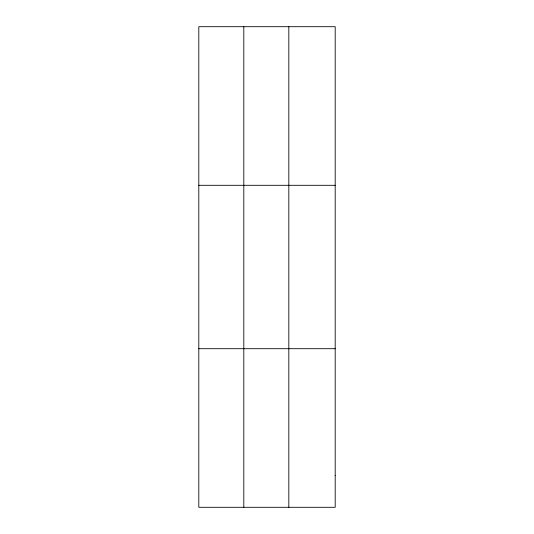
<?xml version="1.0" encoding="UTF-8"?>
<svg xmlns="http://www.w3.org/2000/svg" width="534" height="534" viewBox="0 0 534 534"><rect width="100%" height="100%" fill="white"/><g stroke="black" fill="none" stroke-linecap="round" stroke-linejoin="round"><path stroke-width="0.8" d="M243.811 507.3L243.811 26.7M288.821 507.3L288.821 26.7M198.802 185.298L335.198 185.298M198.802 348.702L335.198 348.702M335.198 475.58L335.198 507.3L198.802 507.3L198.802 26.7L335.198 26.7L335.198 475.58"/></g></svg>
